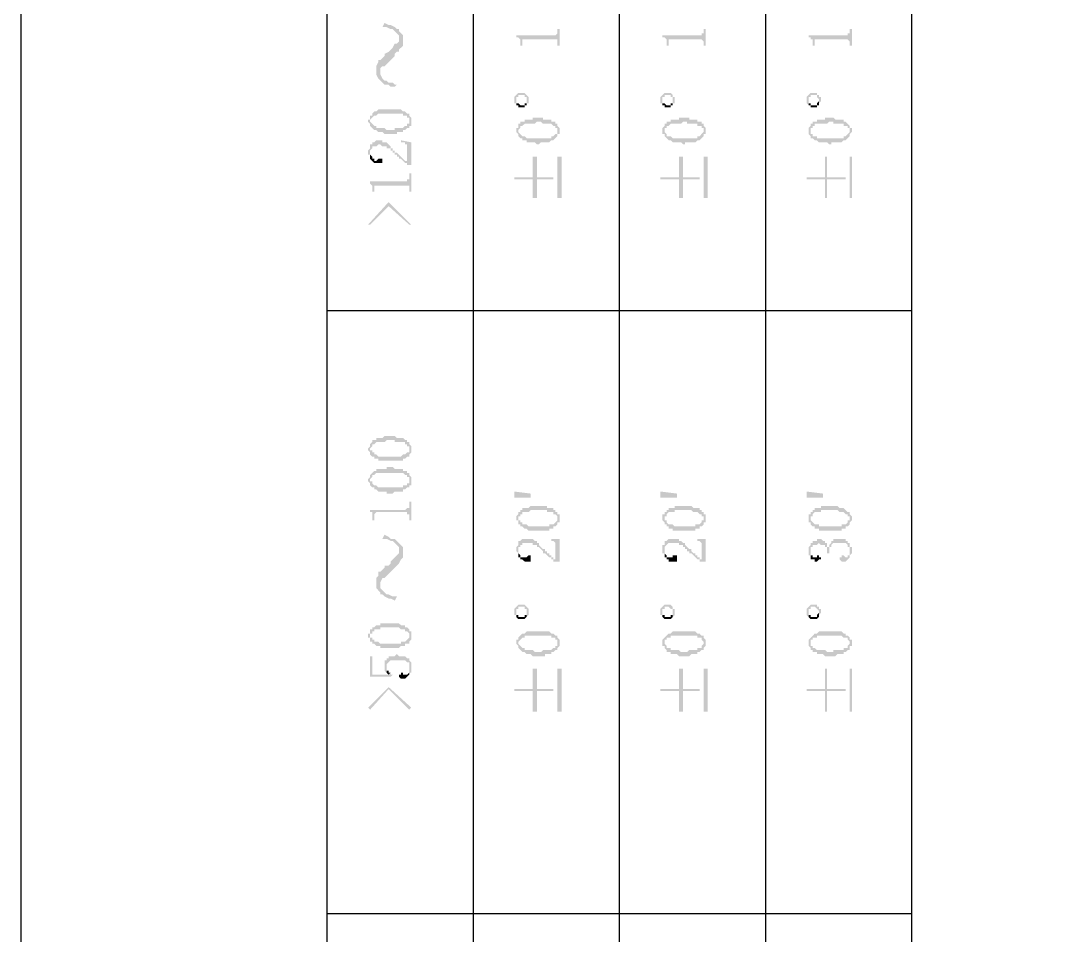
# Model space of a CAD drawing. Header units: inches. Extents: x 3613 to 8393, y -2205 to -794.
# Drawn here: x 7005.62 to 7028.56, y -928.6 to -908.55 of the extents above; entities that cross this region are included whole.
import ezdxf

# ---------------------------------------------------------------- set-up
doc = ezdxf.new("R2010")
doc.units = ezdxf.units.IN
doc.header["$MEASUREMENT"] = 0

msp = doc.modelspace()

# ---------------------------------------------------------------- hatches: boundary and pattern name
at = {"transparency": 33554559}
for points in [[(7013.548, -908.684), (7013.639, -908.684), (7013.729, -908.729), (7013.774, -908.729), (7013.819, -908.774), (7013.819, -908.774), (7013.864, -908.819), (7013.909, -908.864), (7013.909, -909.225), (7013.909, -909.18), (7013.955, -909.135), (7014, -909.09), (7014, -908.864), (7013.955, -908.819), (7013.909, -908.774), (7013.909, -908.729), (7013.864, -908.729), (7013.819, -908.684), (7013.729, -908.638), (7013.684, -908.638), (7013.594, -908.593)], [(7016.482, -908.864), (7016.482, -908.909), (7016.527, -908.909), (7016.572, -908.954), (7016.572, -908.999), (7016.572, -909.09), (7016.617, -909.09), (7016.617, -908.999), (7016.617, -908.954), (7017.385, -908.954), (7017.385, -908.999), (7017.385, -909.09), (7017.43, -909.09), (7017.43, -908.729), (7017.385, -908.729), (7017.385, -908.774), (7017.385, -908.819), (7017.385, -908.819), (7017.34, -908.864), (7017.294, -908.864)], [(7019.686, -908.864), (7019.686, -908.909), (7019.732, -908.909), (7019.777, -908.954), (7019.777, -908.999), (7019.777, -909.09), (7019.822, -909.09), (7019.822, -908.999), (7019.822, -908.954), (7020.544, -908.954), (7020.589, -908.999), (7020.589, -909.09), (7020.634, -909.09), (7020.634, -908.729), (7020.589, -908.729), (7020.589, -908.774), (7020.589, -908.819), (7020.544, -908.819), (7020.544, -908.864), (7020.499, -908.864)], [(7022.891, -908.864), (7022.891, -908.909), (7022.936, -908.909), (7022.936, -908.954), (7022.981, -908.954), (7022.981, -908.999), (7022.981, -909.09), (7023.026, -909.09), (7023.026, -908.999), (7023.026, -908.954), (7023.748, -908.954), (7023.793, -908.999), (7023.793, -909.09), (7023.839, -909.09), (7023.839, -908.729), (7023.793, -908.729), (7023.793, -908.774), (7023.793, -908.819), (7023.748, -908.819), (7023.748, -908.864), (7023.703, -908.864)], [(7013.413, -909.631), (7013.413, -909.722), (7013.458, -909.812), (7013.503, -909.857), (7013.503, -909.676), (7013.503, -909.586), (7013.548, -909.541), (7013.594, -909.541), (7013.639, -909.496), (7013.684, -909.451), (7013.729, -909.406), (7013.774, -909.361), (7013.819, -909.315), (7013.819, -909.27), (7013.864, -909.225), (7013.909, -909.225), (7013.909, -908.954), (7013.909, -908.999), (7013.864, -909.045), (7013.819, -909.045), (7013.774, -909.135), (7013.729, -909.18), (7013.729, -909.18), (7013.684, -909.225), (7013.594, -909.27), (7013.594, -909.315), (7013.548, -909.361), (7013.503, -909.406), (7013.458, -909.406), (7013.458, -909.451), (7013.413, -909.541), (7013.413, -909.586)], [(7013.503, -909.857), (7013.503, -909.857), (7013.548, -909.902), (7013.594, -909.947), (7013.684, -909.947), (7013.729, -909.992), (7013.819, -909.992), (7013.864, -909.947), (7013.819, -909.947), (7013.774, -909.902), (7013.684, -909.902), (7013.639, -909.857), (7013.594, -909.857), (7013.548, -909.812), (7013.503, -909.722), (7013.503, -909.676)], [(7016.437, -910.263), (7016.437, -910.308), (7016.437, -910.353), (7016.482, -910.353), (7016.482, -910.399), (7016.482, -910.263), (7016.482, -910.218), (7016.527, -910.218), (7016.527, -910.173), (7016.663, -910.173), (7016.663, -910.218), (7016.708, -910.218), (7016.708, -910.263), (7016.708, -910.399), (7016.708, -910.353), (7016.753, -910.353), (7016.753, -910.308), (7016.753, -910.263), (7016.753, -910.218), (7016.753, -910.218), (7016.708, -910.173), (7016.708, -910.173), (7016.663, -910.128), (7016.527, -910.128), (7016.482, -910.173), (7016.482, -910.173), (7016.437, -910.218)], [(7019.641, -910.263), (7019.641, -910.308), (7019.641, -910.353), (7019.686, -910.353), (7019.686, -910.399), (7019.686, -910.263), (7019.686, -910.218), (7019.732, -910.218), (7019.732, -910.173), (7019.867, -910.173), (7019.867, -910.218), (7019.912, -910.218), (7019.912, -910.263), (7019.912, -910.399), (7019.912, -910.353), (7019.957, -910.353), (7019.957, -910.308), (7019.957, -910.263), (7019.957, -910.218), (7019.912, -910.218), (7019.912, -910.173), (7019.912, -910.173), (7019.867, -910.128), (7019.732, -910.128), (7019.686, -910.173), (7019.686, -910.173), (7019.641, -910.218)], [(7022.846, -910.263), (7022.846, -910.308), (7022.846, -910.353), (7022.846, -910.353), (7022.891, -910.399), (7022.891, -910.263), (7022.891, -910.218), (7022.936, -910.218), (7022.936, -910.173), (7023.071, -910.173), (7023.071, -910.218), (7023.071, -910.218), (7023.116, -910.263), (7023.116, -910.399), (7023.116, -910.353), (7023.116, -910.353), (7023.162, -910.308), (7023.162, -910.263), (7023.162, -910.218), (7023.116, -910.218), (7023.116, -910.173), (7023.071, -910.173), (7023.071, -910.128), (7022.936, -910.128), (7022.891, -910.173), (7022.891, -910.173), (7022.846, -910.218)], [(7016.482, -910.399), (7016.527, -910.399), (7016.527, -910.444), (7016.663, -910.444), (7016.663, -910.399), (7016.708, -910.399), (7016.708, -910.263), (7016.708, -910.308), (7016.708, -910.353), (7016.663, -910.353), (7016.663, -910.399), (7016.572, -910.399), (7016.527, -910.353), (7016.482, -910.353), (7016.482, -910.263), (7016.482, -910.263)], [(7019.686, -910.399), (7019.732, -910.399), (7019.732, -910.444), (7019.867, -910.444), (7019.867, -910.399), (7019.912, -910.399), (7019.912, -910.263), (7019.912, -910.308), (7019.912, -910.353), (7019.867, -910.353), (7019.867, -910.399), (7019.777, -910.399), (7019.732, -910.353), (7019.686, -910.353), (7019.686, -910.263), (7019.686, -910.263)], [(7022.891, -910.399), (7022.936, -910.399), (7022.936, -910.444), (7023.071, -910.444), (7023.071, -910.399), (7023.116, -910.399), (7023.116, -910.263), (7023.116, -910.308), (7023.116, -910.308), (7023.071, -910.353), (7023.071, -910.399), (7022.936, -910.399), (7022.936, -910.353), (7022.891, -910.353), (7022.891, -910.263), (7022.891, -910.263)], [(7013.233, -910.76), (7013.233, -910.76), (7013.278, -910.805), (7013.278, -910.85), (7013.278, -910.715), (7013.278, -910.715), (7013.323, -910.669), (7013.323, -910.669), (7013.368, -910.624), (7013.413, -910.624), (7013.458, -910.579), (7014, -910.579), (7014, -910.624), (7014.09, -910.624), (7014.09, -910.669), (7014.135, -910.669), (7014.135, -910.715), (7014.135, -910.76), (7014.135, -910.579), (7014.09, -910.579), (7014.045, -910.534), (7014, -910.534), (7013.955, -910.489), (7013.458, -910.489), (7013.413, -910.534), (7013.368, -910.534), (7013.323, -910.579), (7013.323, -910.624), (7013.278, -910.624), (7013.278, -910.715), (7013.233, -910.715)], [(7013.278, -910.85), (7013.323, -910.895), (7013.323, -910.895), (7013.368, -910.94), (7013.413, -910.94), (7013.458, -910.985), (7013.548, -910.985), (7013.594, -911.03), (7013.864, -911.03), (7013.864, -910.985), (7014, -910.985), (7014, -910.94), (7014.045, -910.94), (7014.09, -910.895), (7014.135, -910.895), (7014.135, -910.85), (7014.18, -910.85), (7014.18, -910.805), (7014.18, -910.76), (7014.18, -910.715), (7014.18, -910.669), (7014.18, -910.669), (7014.135, -910.624), (7014.135, -910.76), (7014.135, -910.805), (7014.09, -910.805), (7014.09, -910.85), (7014.045, -910.85), (7014, -910.895), (7013.819, -910.895), (7013.819, -910.94), (7013.639, -910.94), (7013.594, -910.895), (7013.413, -910.895), (7013.413, -910.85), (7013.368, -910.85), (7013.323, -910.805), (7013.323, -910.805), (7013.278, -910.76), (7013.278, -910.76)], [(7016.482, -910.94), (7016.482, -910.985), (7016.482, -910.985), (7016.527, -911.03), (7016.527, -911.076), (7016.527, -910.94), (7016.527, -910.94), (7016.572, -910.895), (7016.572, -910.85), (7016.617, -910.85), (7016.663, -910.805), (7016.888, -910.805), (7016.933, -910.76), (7017.024, -910.76), (7017.069, -910.805), (7017.249, -910.805), (7017.294, -910.85), (7017.34, -910.85), (7017.34, -910.895), (7017.385, -910.895), (7017.385, -910.94), (7017.385, -910.805), (7017.34, -910.805), (7017.34, -910.76), (7017.249, -910.76), (7017.249, -910.715), (7017.069, -910.715), (7017.069, -910.669), (7016.843, -910.669), (7016.843, -910.715), (7016.663, -910.715), (7016.663, -910.76), (7016.572, -910.76), (7016.572, -910.805), (7016.527, -910.805), (7016.527, -910.85), (7016.527, -910.895), (7016.482, -910.895)], [(7016.527, -911.076), (7016.572, -911.121), (7016.617, -911.121), (7016.617, -911.166), (7016.708, -911.166), (7016.708, -911.211), (7016.888, -911.211), (7016.933, -911.256), (7016.978, -911.256), (7017.024, -911.211), (7017.204, -911.211), (7017.249, -911.166), (7017.294, -911.166), (7017.34, -911.121), (7017.34, -911.121), (7017.385, -911.076), (7017.385, -911.03), (7017.43, -911.03), (7017.43, -910.985), (7017.43, -910.94), (7017.43, -910.895), (7017.43, -910.895), (7017.385, -910.85), (7017.385, -910.985), (7017.385, -911.03), (7017.34, -911.03), (7017.294, -911.076), (7017.249, -911.076), (7017.249, -911.121), (7016.708, -911.121), (7016.663, -911.076), (7016.617, -911.076), (7016.572, -911.03), (7016.572, -911.03), (7016.527, -910.985), (7016.527, -910.94)], [(7019.686, -910.94), (7019.686, -910.985), (7019.686, -911.03), (7019.732, -911.03), (7019.732, -911.076), (7019.732, -910.94), (7019.732, -910.895), (7019.777, -910.895), (7019.777, -910.85), (7019.822, -910.85), (7019.867, -910.805), (7020.093, -910.805), (7020.138, -910.76), (7020.228, -910.76), (7020.228, -910.805), (7020.454, -910.805), (7020.454, -910.85), (7020.544, -910.85), (7020.544, -910.895), (7020.589, -910.895), (7020.589, -910.94), (7020.589, -910.805), (7020.544, -910.805), (7020.544, -910.76), (7020.454, -910.76), (7020.454, -910.715), (7020.273, -910.715), (7020.273, -910.669), (7020.047, -910.669), (7020.047, -910.715), (7019.867, -910.715), (7019.867, -910.76), (7019.777, -910.76), (7019.777, -910.805), (7019.732, -910.805), (7019.732, -910.85), (7019.732, -910.85), (7019.686, -910.895)], [(7019.732, -911.076), (7019.777, -911.121), (7019.777, -911.121), (7019.822, -911.166), (7019.867, -911.166), (7019.912, -911.211), (7020.093, -911.211), (7020.138, -911.256), (7020.183, -911.256), (7020.183, -911.211), (7020.409, -911.211), (7020.454, -911.166), (7020.499, -911.166), (7020.544, -911.121), (7020.544, -911.121), (7020.589, -911.076), (7020.589, -911.03), (7020.634, -911.03), (7020.634, -910.985), (7020.634, -910.94), (7020.634, -910.895), (7020.634, -910.895), (7020.589, -910.85), (7020.589, -910.985), (7020.589, -910.985), (7020.544, -911.03), (7020.544, -911.03), (7020.499, -911.076), (7020.454, -911.076), (7020.454, -911.121), (7019.912, -911.121), (7019.867, -911.076), (7019.777, -911.076), (7019.777, -911.03), (7019.777, -911.03), (7019.732, -910.985), (7019.732, -910.94)], [(7022.891, -910.94), (7022.891, -910.985), (7022.891, -911.03), (7022.891, -911.03), (7022.936, -911.076), (7022.936, -910.94), (7022.936, -910.895), (7022.981, -910.895), (7022.981, -910.85), (7023.026, -910.85), (7023.026, -910.805), (7023.297, -910.805), (7023.342, -910.76), (7023.432, -910.76), (7023.432, -910.805), (7023.658, -910.805), (7023.658, -910.85), (7023.748, -910.85), (7023.748, -910.895), (7023.793, -910.895), (7023.793, -910.94), (7023.793, -910.85), (7023.748, -910.805), (7023.748, -910.805), (7023.703, -910.76), (7023.658, -910.76), (7023.658, -910.715), (7023.478, -910.715), (7023.432, -910.669), (7023.252, -910.669), (7023.252, -910.715), (7023.071, -910.715), (7023.071, -910.76), (7022.981, -910.76), (7022.981, -910.805), (7022.936, -910.805), (7022.936, -910.85), (7022.936, -910.85), (7022.891, -910.895)], [(7022.936, -911.076), (7022.936, -911.121), (7022.981, -911.121), (7023.026, -911.166), (7023.071, -911.166), (7023.116, -911.211), (7023.297, -911.211), (7023.342, -911.256), (7023.387, -911.256), (7023.387, -911.211), (7023.613, -911.211), (7023.658, -911.166), (7023.703, -911.166), (7023.748, -911.121), (7023.748, -911.121), (7023.793, -911.076), (7023.793, -911.03), (7023.793, -911.03), (7023.839, -910.985), (7023.839, -910.94), (7023.839, -910.895), (7023.793, -910.895), (7023.793, -910.85), (7023.793, -910.985), (7023.793, -910.985), (7023.748, -911.03), (7023.748, -911.03), (7023.703, -911.076), (7023.658, -911.076), (7023.658, -911.121), (7023.071, -911.121), (7023.071, -911.076), (7022.981, -911.076), (7022.981, -911.03), (7022.936, -911.03), (7022.936, -910.985), (7022.936, -910.94)], [(7013.233, -911.437), (7013.233, -911.482), (7013.278, -911.482), (7013.278, -911.572), (7013.278, -911.437), (7013.278, -911.391), (7013.278, -911.391), (7013.323, -911.346), (7013.323, -911.301), (7013.413, -911.301), (7013.458, -911.256), (7013.503, -911.256), (7013.548, -911.301), (7013.639, -911.301), (7013.639, -911.346), (7013.729, -911.346), (7013.729, -911.391), (7013.774, -911.391), (7013.774, -911.437), (7013.819, -911.437), (7013.819, -911.482), (7013.864, -911.482), (7013.864, -911.527), (7013.909, -911.527), (7013.909, -911.572), (7013.955, -911.572), (7014, -911.617), (7014, -911.617), (7014.045, -911.662), (7014.09, -911.662), (7014.09, -911.707), (7014.09, -911.617), (7014.045, -911.617), (7014, -911.572), (7014, -911.572), (7013.955, -911.527), (7013.955, -911.527), (7013.909, -911.482), (7013.909, -911.482), (7013.864, -911.437), (7013.819, -911.437), (7013.819, -911.391), (7013.774, -911.391), (7013.774, -911.346), (7013.729, -911.346), (7013.729, -911.301), (7013.729, -911.301), (7013.684, -911.256), (7013.684, -911.256), (7013.639, -911.211), (7013.548, -911.211), (7013.548, -911.166), (7013.413, -911.166), (7013.368, -911.211), (7013.323, -911.211), (7013.323, -911.256), (7013.278, -911.256), (7013.278, -911.301), (7013.278, -911.346), (7013.278, -911.346), (7013.233, -911.391)], [(7013.955, -911.166), (7013.955, -911.211), (7014.045, -911.211), (7014.045, -911.256), (7014.09, -911.256), (7014.09, -911.301), (7014.09, -911.707), (7014.18, -911.707), (7014.18, -911.211)], [(7013.278, -911.572), (7013.278, -911.572), (7013.323, -911.617), (7013.323, -911.617), (7013.368, -911.662), (7013.548, -911.662), (7013.548, -911.572), (7013.458, -911.572), (7013.413, -911.617), (7013.368, -911.617), (7013.368, -911.572), (7013.323, -911.572), (7013.323, -911.527), (7013.323, -911.527), (7013.278, -911.482), (7013.278, -911.437)], [(7016.437, -911.978), (7016.437, -912.023), (7016.843, -912.023), (7016.843, -912.43), (7016.933, -912.43), (7016.933, -912.023), (7017.294, -912.023), (7017.294, -911.978), (7016.933, -911.978), (7016.933, -911.527), (7016.843, -911.527), (7016.843, -911.978)], [(7017.475, -912.43), (7017.475, -911.527), (7017.385, -911.527), (7017.385, -912.43)], [(7019.641, -911.978), (7019.641, -912.023), (7020.047, -912.023), (7020.047, -912.43), (7020.138, -912.43), (7020.138, -912.023), (7020.499, -912.023), (7020.499, -911.978), (7020.138, -911.978), (7020.138, -911.527), (7020.047, -911.527), (7020.047, -911.978)], [(7020.679, -912.43), (7020.679, -911.527), (7020.589, -911.527), (7020.589, -912.43)], [(7022.846, -911.978), (7022.846, -912.023), (7023.252, -912.023), (7023.252, -912.43), (7023.297, -912.43), (7023.297, -912.023), (7023.703, -912.023), (7023.703, -911.978), (7023.297, -911.978), (7023.297, -911.527), (7023.252, -911.527), (7023.252, -911.978)], [(7023.839, -912.43), (7023.839, -911.527), (7023.793, -911.527), (7023.793, -912.43)], [(7013.233, -912.068), (7013.278, -912.068), (7013.278, -912.114), (7013.278, -912.114), (7013.323, -912.159), (7013.323, -912.204), (7013.323, -912.294), (7013.368, -912.294), (7013.368, -912.159), (7014.135, -912.159), (7014.135, -912.204), (7014.135, -912.294), (7014.18, -912.294), (7014.18, -911.888), (7014.135, -911.888), (7014.135, -911.978), (7014.135, -912.023), (7014.09, -912.023), (7014.09, -912.068), (7014.045, -912.068)], [(7013.233, -913.016), (7013.278, -913.016), (7013.684, -912.61), (7014.135, -913.016), (7014.18, -913.016), (7013.684, -912.52)], [(7013.233, -917.921), (7013.233, -917.967), (7013.233, -917.967), (7013.278, -918.012), (7013.278, -918.057), (7013.278, -917.921), (7013.278, -917.921), (7013.323, -917.876), (7013.323, -917.831), (7013.368, -917.831), (7013.413, -917.786), (7013.594, -917.786), (7013.639, -917.741), (7013.819, -917.741), (7013.819, -917.786), (7014.045, -917.786), (7014.045, -917.831), (7014.09, -917.831), (7014.09, -917.876), (7014.135, -917.876), (7014.135, -917.921), (7014.135, -917.786), (7014.09, -917.786), (7014.09, -917.741), (7014.045, -917.741), (7014, -917.696), (7013.864, -917.696), (7013.819, -917.651), (7013.594, -917.651), (7013.548, -917.696), (7013.413, -917.696), (7013.413, -917.741), (7013.323, -917.741), (7013.323, -917.786), (7013.323, -917.786), (7013.278, -917.831), (7013.278, -917.876), (7013.278, -917.876)], [(7013.278, -918.057), (7013.323, -918.102), (7013.368, -918.102), (7013.368, -918.147), (7013.458, -918.147), (7013.458, -918.192), (7014, -918.192), (7014, -918.147), (7014.045, -918.147), (7014.09, -918.102), (7014.135, -918.102), (7014.135, -918.057), (7014.135, -918.057), (7014.18, -918.012), (7014.18, -917.967), (7014.18, -917.921), (7014.18, -917.876), (7014.18, -917.876), (7014.135, -917.831), (7014.135, -917.967), (7014.135, -918.012), (7014.09, -918.012), (7014.045, -918.057), (7014, -918.057), (7013.955, -918.102), (7013.458, -918.102), (7013.413, -918.057), (7013.368, -918.057), (7013.368, -918.012), (7013.323, -918.012), (7013.323, -917.967), (7013.278, -917.967), (7013.278, -917.921)], [(7013.233, -918.598), (7013.233, -918.644), (7013.233, -918.644), (7013.278, -918.689), (7013.278, -918.734), (7013.278, -918.598), (7013.278, -918.598), (7013.323, -918.553), (7013.323, -918.508), (7013.368, -918.508), (7013.413, -918.463), (7014, -918.463), (7014.045, -918.508), (7014.09, -918.508), (7014.09, -918.553), (7014.135, -918.553), (7014.135, -918.598), (7014.135, -918.463), (7014.09, -918.463), (7014.09, -918.418), (7014, -918.418), (7014, -918.373), (7013.819, -918.373), (7013.774, -918.328), (7013.639, -918.328), (7013.639, -918.373), (7013.413, -918.373), (7013.413, -918.418), (7013.368, -918.418), (7013.323, -918.463), (7013.323, -918.463), (7013.278, -918.508), (7013.278, -918.553), (7013.278, -918.553)], [(7013.278, -918.734), (7013.323, -918.779), (7013.368, -918.779), (7013.368, -918.824), (7013.413, -918.824), (7013.458, -918.869), (7013.639, -918.869), (7013.639, -918.914), (7013.774, -918.914), (7013.819, -918.869), (7014, -918.869), (7014, -918.824), (7014.045, -918.824), (7014.09, -918.779), (7014.135, -918.779), (7014.135, -918.734), (7014.18, -918.734), (7014.18, -918.689), (7014.18, -918.598), (7014.18, -918.553), (7014.18, -918.553), (7014.135, -918.508), (7014.135, -918.644), (7014.135, -918.689), (7014.09, -918.689), (7014.09, -918.734), (7014, -918.734), (7014, -918.779), (7013.458, -918.779), (7013.413, -918.734), (7013.368, -918.734), (7013.323, -918.689), (7013.323, -918.644), (7013.278, -918.644), (7013.278, -918.598)], [(7016.437, -918.869), (7016.798, -918.914), (7016.798, -919.005), (7016.437, -919.005)], [(7019.641, -918.869), (7020.002, -918.914), (7020.002, -919.005), (7019.641, -919.005)], [(7022.846, -918.869), (7023.207, -918.914), (7023.207, -919.005), (7022.846, -919.005)], [(7013.233, -919.275), (7013.278, -919.275), (7013.278, -919.321), (7013.323, -919.321), (7013.323, -919.366), (7013.323, -919.501), (7013.368, -919.501), (7013.368, -919.366), (7013.368, -919.366), (7013.413, -919.321), (7014.09, -919.321), (7014.09, -919.366), (7014.135, -919.366), (7014.135, -919.501), (7014.18, -919.501), (7014.18, -919.095), (7014.135, -919.095), (7014.135, -919.185), (7014.135, -919.23), (7014.09, -919.23), (7014.045, -919.275)], [(7016.482, -919.456), (7016.482, -919.501), (7016.527, -919.501), (7016.527, -919.546), (7016.527, -919.591), (7016.527, -919.456), (7016.527, -919.411), (7016.572, -919.411), (7016.572, -919.366), (7016.617, -919.366), (7016.617, -919.321), (7016.753, -919.321), (7016.798, -919.275), (7017.159, -919.275), (7017.159, -919.321), (7017.294, -919.321), (7017.294, -919.366), (7017.34, -919.366), (7017.385, -919.411), (7017.385, -919.456), (7017.385, -919.321), (7017.34, -919.321), (7017.34, -919.275), (7017.294, -919.275), (7017.294, -919.23), (7017.159, -919.23), (7017.159, -919.185), (7016.798, -919.185), (7016.753, -919.23), (7016.617, -919.23), (7016.617, -919.275), (7016.572, -919.275), (7016.572, -919.321), (7016.527, -919.321), (7016.527, -919.366), (7016.527, -919.366), (7016.482, -919.411)], [(7016.527, -919.591), (7016.572, -919.591), (7016.572, -919.636), (7016.617, -919.636), (7016.663, -919.682), (7016.708, -919.682), (7016.753, -919.727), (7017.204, -919.727), (7017.204, -919.682), (7017.294, -919.682), (7017.294, -919.636), (7017.34, -919.636), (7017.385, -919.591), (7017.385, -919.546), (7017.43, -919.546), (7017.43, -919.501), (7017.43, -919.456), (7017.43, -919.411), (7017.43, -919.366), (7017.385, -919.366), (7017.385, -919.321), (7017.385, -919.501), (7017.385, -919.501), (7017.34, -919.546), (7017.34, -919.546), (7017.294, -919.591), (7017.204, -919.591), (7017.204, -919.636), (7016.753, -919.636), (7016.708, -919.591), (7016.617, -919.591), (7016.617, -919.546), (7016.572, -919.546), (7016.572, -919.501), (7016.527, -919.501), (7016.527, -919.456)], [(7019.686, -919.456), (7019.686, -919.501), (7019.686, -919.501), (7019.732, -919.546), (7019.732, -919.591), (7019.732, -919.456), (7019.732, -919.411), (7019.777, -919.411), (7019.777, -919.366), (7019.777, -919.366), (7019.822, -919.321), (7019.957, -919.321), (7019.957, -919.275), (7020.318, -919.275), (7020.363, -919.321), (7020.454, -919.321), (7020.499, -919.366), (7020.544, -919.366), (7020.544, -919.411), (7020.589, -919.411), (7020.589, -919.456), (7020.589, -919.321), (7020.544, -919.321), (7020.544, -919.275), (7020.499, -919.275), (7020.499, -919.23), (7020.363, -919.23), (7020.318, -919.185), (7019.957, -919.185), (7019.957, -919.23), (7019.822, -919.23), (7019.822, -919.275), (7019.777, -919.275), (7019.777, -919.321), (7019.732, -919.321), (7019.732, -919.366), (7019.686, -919.366)], [(7019.732, -919.591), (7019.777, -919.591), (7019.777, -919.636), (7019.822, -919.636), (7019.822, -919.682), (7019.912, -919.682), (7019.912, -919.727), (7020.409, -919.727), (7020.409, -919.682), (7020.499, -919.682), (7020.499, -919.636), (7020.544, -919.636), (7020.589, -919.591), (7020.589, -919.546), (7020.634, -919.546), (7020.634, -919.501), (7020.634, -919.456), (7020.634, -919.411), (7020.634, -919.366), (7020.589, -919.366), (7020.589, -919.321), (7020.589, -919.501), (7020.544, -919.501), (7020.544, -919.546), (7020.544, -919.546), (7020.499, -919.591), (7020.409, -919.591), (7020.409, -919.636), (7019.957, -919.636), (7019.912, -919.591), (7019.822, -919.591), (7019.777, -919.546), (7019.777, -919.501), (7019.732, -919.501), (7019.732, -919.456)], [(7022.891, -919.456), (7022.891, -919.501), (7022.891, -919.546), (7022.936, -919.546), (7022.936, -919.591), (7022.936, -919.456), (7022.936, -919.411), (7022.981, -919.411), (7022.981, -919.366), (7022.981, -919.366), (7023.026, -919.321), (7023.162, -919.321), (7023.162, -919.275), (7023.523, -919.275), (7023.568, -919.321), (7023.658, -919.321), (7023.703, -919.366), (7023.748, -919.366), (7023.748, -919.411), (7023.793, -919.411), (7023.793, -919.456), (7023.793, -919.321), (7023.748, -919.321), (7023.703, -919.275), (7023.703, -919.275), (7023.658, -919.23), (7023.568, -919.23), (7023.523, -919.185), (7023.162, -919.185), (7023.162, -919.23), (7023.026, -919.23), (7023.026, -919.275), (7022.981, -919.275), (7022.981, -919.321), (7022.936, -919.321), (7022.936, -919.366), (7022.891, -919.366)], [(7022.936, -919.591), (7022.936, -919.591), (7022.981, -919.636), (7023.026, -919.636), (7023.026, -919.682), (7023.116, -919.682), (7023.116, -919.727), (7023.613, -919.727), (7023.613, -919.682), (7023.703, -919.682), (7023.703, -919.636), (7023.748, -919.636), (7023.793, -919.591), (7023.793, -919.546), (7023.793, -919.546), (7023.839, -919.501), (7023.839, -919.456), (7023.839, -919.411), (7023.839, -919.411), (7023.793, -919.366), (7023.793, -919.321), (7023.793, -919.501), (7023.748, -919.501), (7023.748, -919.546), (7023.748, -919.546), (7023.703, -919.591), (7023.613, -919.591), (7023.613, -919.636), (7023.116, -919.636), (7023.116, -919.591), (7023.026, -919.591), (7022.981, -919.546), (7022.981, -919.546), (7022.936, -919.501), (7022.936, -919.456)], [(7013.548, -919.907), (7013.639, -919.907), (7013.729, -919.952), (7013.774, -919.952), (7013.819, -919.998), (7013.819, -919.998), (7013.864, -920.043), (7013.909, -920.088), (7013.909, -920.449), (7013.909, -920.449), (7013.955, -920.359), (7014, -920.313), (7014, -920.088), (7013.955, -920.043), (7013.909, -919.998), (7013.909, -919.998), (7013.864, -919.952), (7013.819, -919.907), (7013.729, -919.907), (7013.684, -919.862), (7013.594, -919.817)], [(7016.482, -920.133), (7016.482, -920.178), (7016.482, -920.178), (7016.527, -920.223), (7016.527, -920.268), (7016.527, -920.133), (7016.527, -920.088), (7016.572, -920.088), (7016.572, -920.043), (7016.617, -920.043), (7016.617, -919.998), (7016.843, -919.998), (7016.843, -920.043), (7016.933, -920.043), (7016.933, -920.088), (7016.978, -920.088), (7017.024, -920.133), (7017.024, -920.133), (7017.069, -920.178), (7017.069, -920.223), (7017.114, -920.223), (7017.159, -920.268), (7017.159, -920.268), (7017.204, -920.313), (7017.249, -920.313), (7017.249, -920.359), (7017.294, -920.359), (7017.294, -920.404), (7017.34, -920.404), (7017.34, -920.359), (7017.294, -920.359), (7017.294, -920.313), (7017.249, -920.313), (7017.249, -920.268), (7017.204, -920.268), (7017.204, -920.223), (7017.159, -920.223), (7017.159, -920.178), (7017.114, -920.178), (7017.114, -920.133), (7017.069, -920.133), (7017.024, -920.088), (7017.024, -920.088), (7016.978, -920.043), (7016.978, -919.998), (7016.933, -919.998), (7016.933, -919.952), (7016.888, -919.952), (7016.843, -919.907), (7016.617, -919.907), (7016.572, -919.952), (7016.527, -919.952), (7016.527, -919.998), (7016.527, -920.043), (7016.527, -920.043), (7016.482, -920.088)], [(7017.204, -919.907), (7017.249, -919.907), (7017.249, -919.952), (7017.294, -919.952), (7017.34, -919.998), (7017.34, -920.404), (7017.43, -920.404), (7017.43, -919.907)], [(7019.686, -920.133), (7019.686, -920.178), (7019.686, -920.223), (7019.732, -920.223), (7019.732, -920.268), (7019.732, -920.133), (7019.732, -920.088), (7019.732, -920.088), (7019.777, -920.043), (7019.777, -920.043), (7019.822, -919.998), (7020.047, -919.998), (7020.047, -920.043), (7020.138, -920.043), (7020.138, -920.088), (7020.183, -920.088), (7020.183, -920.133), (7020.228, -920.133), (7020.228, -920.178), (7020.273, -920.178), (7020.273, -920.223), (7020.318, -920.223), (7020.363, -920.268), (7020.363, -920.268), (7020.409, -920.313), (7020.409, -920.313), (7020.454, -920.359), (7020.499, -920.359), (7020.499, -920.404), (7020.544, -920.404), (7020.544, -920.359), (7020.499, -920.359), (7020.499, -920.313), (7020.454, -920.313), (7020.454, -920.268), (7020.409, -920.268), (7020.409, -920.223), (7020.363, -920.223), (7020.318, -920.178), (7020.318, -920.133), (7020.273, -920.133), (7020.228, -920.088), (7020.228, -920.088), (7020.183, -920.043), (7020.183, -919.998), (7020.138, -919.998), (7020.093, -919.952), (7020.047, -919.952), (7020.047, -919.907), (7019.822, -919.907), (7019.777, -919.952), (7019.732, -919.952), (7019.732, -919.998), (7019.732, -920.043), (7019.686, -920.043)], [(7020.409, -919.907), (7020.454, -919.907), (7020.454, -919.952), (7020.499, -919.952), (7020.544, -919.998), (7020.544, -920.404), (7020.634, -920.404), (7020.634, -919.907)], [(7022.891, -920.178), (7022.891, -920.268), (7022.936, -920.268), (7022.936, -920.178), (7022.936, -920.133), (7022.936, -920.088), (7022.981, -920.088), (7022.981, -920.043), (7023.071, -920.043), (7023.116, -919.998), (7023.162, -920.043), (7023.252, -920.043), (7023.252, -920.088), (7023.297, -920.088), (7023.297, -920.133), (7023.297, -920.178), (7023.297, -920.223), (7023.342, -920.223), (7023.342, -920.178), (7023.342, -920.088), (7023.387, -920.088), (7023.387, -920.043), (7023.387, -920.043), (7023.432, -919.998), (7023.703, -919.998), (7023.748, -920.043), (7023.748, -920.088), (7023.793, -920.088), (7023.793, -920.133), (7023.793, -920.178), (7023.793, -919.998), (7023.748, -919.998), (7023.748, -919.952), (7023.703, -919.952), (7023.703, -919.907), (7023.432, -919.907), (7023.432, -919.952), (7023.387, -919.952), (7023.387, -919.998), (7023.387, -919.998), (7023.342, -920.043), (7023.342, -920.088), (7023.297, -920.088), (7023.297, -919.998), (7023.252, -919.998), (7023.252, -919.952), (7023.207, -919.952), (7023.162, -919.907), (7023.071, -919.907), (7023.071, -919.952), (7022.981, -919.952), (7022.981, -919.998), (7022.936, -919.998), (7022.936, -920.043), (7022.936, -920.043), (7022.891, -920.088), (7022.891, -920.133)], [(7023.568, -920.359), (7023.568, -920.359), (7023.613, -920.404), (7023.703, -920.404), (7023.748, -920.359), (7023.748, -920.359), (7023.793, -920.313), (7023.793, -920.268), (7023.793, -920.268), (7023.839, -920.223), (7023.839, -920.178), (7023.839, -920.133), (7023.839, -920.088), (7023.793, -920.088), (7023.793, -920.043), (7023.793, -920.178), (7023.793, -920.223), (7023.793, -920.268), (7023.748, -920.268), (7023.748, -920.313), (7023.703, -920.313), (7023.658, -920.268), (7023.613, -920.268), (7023.613, -920.313), (7023.568, -920.313)], [(7013.413, -920.855), (7013.413, -920.99), (7013.458, -921.036), (7013.503, -921.081), (7013.503, -920.9), (7013.503, -920.855), (7013.548, -920.765), (7013.594, -920.765), (7013.639, -920.72), (7013.684, -920.675), (7013.729, -920.629), (7013.774, -920.584), (7013.819, -920.539), (7013.819, -920.539), (7013.864, -920.494), (7013.909, -920.449), (7013.909, -920.178), (7013.909, -920.223), (7013.864, -920.268), (7013.819, -920.313), (7013.774, -920.359), (7013.729, -920.404), (7013.729, -920.449), (7013.684, -920.494), (7013.594, -920.494), (7013.594, -920.539), (7013.548, -920.584), (7013.503, -920.629), (7013.458, -920.629), (7013.458, -920.72), (7013.413, -920.765), (7013.413, -920.81)], [(7016.527, -920.268), (7016.527, -920.313), (7016.572, -920.313), (7016.572, -920.359), (7016.617, -920.359), (7016.663, -920.404), (7016.798, -920.404), (7016.798, -920.313), (7016.798, -920.268), (7016.753, -920.268), (7016.708, -920.313), (7016.572, -920.313), (7016.572, -920.268), (7016.572, -920.268), (7016.527, -920.223), (7016.527, -920.178), (7016.527, -920.178)], [(7019.732, -920.268), (7019.732, -920.313), (7019.777, -920.313), (7019.777, -920.359), (7019.822, -920.359), (7019.822, -920.404), (7020.002, -920.404), (7020.002, -920.313), (7020.002, -920.268), (7019.912, -920.268), (7019.912, -920.313), (7019.777, -920.313), (7019.777, -920.268), (7019.777, -920.268), (7019.732, -920.223), (7019.732, -920.178), (7019.732, -920.178)], [(7022.936, -920.268), (7022.936, -920.313), (7022.936, -920.359), (7023.026, -920.359), (7023.026, -920.404), (7023.071, -920.404), (7023.116, -920.359), (7023.162, -920.359), (7023.162, -920.313), (7023.116, -920.313), (7023.116, -920.268), (7023.071, -920.268), (7023.071, -920.313), (7022.981, -920.313), (7022.981, -920.268), (7022.936, -920.268), (7022.936, -920.223), (7022.936, -920.178)], [(7013.503, -921.081), (7013.503, -921.126), (7013.548, -921.126), (7013.594, -921.171), (7013.684, -921.216), (7013.729, -921.216), (7013.819, -921.261), (7013.864, -921.171), (7013.774, -921.171), (7013.684, -921.126), (7013.639, -921.126), (7013.594, -921.081), (7013.594, -921.081), (7013.548, -921.036), (7013.503, -920.99), (7013.503, -920.9)], [(7016.437, -921.487), (7016.437, -921.577), (7016.482, -921.577), (7016.482, -921.622), (7016.482, -921.442), (7016.527, -921.442), (7016.527, -921.397), (7016.663, -921.397), (7016.663, -921.442), (7016.708, -921.442), (7016.708, -921.487), (7016.708, -921.622), (7016.708, -921.622), (7016.753, -921.577), (7016.753, -921.532), (7016.753, -921.442), (7016.753, -921.442), (7016.708, -921.397), (7016.708, -921.397), (7016.663, -921.352), (7016.527, -921.352), (7016.482, -921.397), (7016.482, -921.397), (7016.437, -921.442)], [(7019.641, -921.487), (7019.641, -921.577), (7019.686, -921.577), (7019.686, -921.622), (7019.686, -921.442), (7019.732, -921.442), (7019.732, -921.397), (7019.822, -921.397), (7019.867, -921.442), (7019.912, -921.442), (7019.912, -921.487), (7019.912, -921.622), (7019.912, -921.622), (7019.957, -921.577), (7019.957, -921.532), (7019.957, -921.442), (7019.912, -921.442), (7019.912, -921.397), (7019.912, -921.397), (7019.867, -921.352), (7019.732, -921.352), (7019.686, -921.397), (7019.686, -921.397), (7019.641, -921.442)], [(7022.846, -921.487), (7022.846, -921.577), (7022.846, -921.577), (7022.891, -921.622), (7022.891, -921.442), (7022.936, -921.442), (7022.936, -921.397), (7023.026, -921.397), (7023.071, -921.442), (7023.071, -921.442), (7023.116, -921.487), (7023.116, -921.622), (7023.116, -921.577), (7023.162, -921.532), (7023.162, -921.442), (7023.116, -921.442), (7023.116, -921.397), (7023.071, -921.397), (7023.071, -921.352), (7022.936, -921.352), (7022.891, -921.397), (7022.891, -921.397), (7022.846, -921.442)], [(7016.482, -921.622), (7016.482, -921.622), (7016.527, -921.667), (7016.663, -921.667), (7016.708, -921.622), (7016.708, -921.487), (7016.708, -921.532), (7016.708, -921.577), (7016.663, -921.577), (7016.663, -921.622), (7016.527, -921.622), (7016.527, -921.577), (7016.482, -921.577), (7016.482, -921.532), (7016.482, -921.532)], [(7019.686, -921.622), (7019.686, -921.622), (7019.732, -921.667), (7019.867, -921.667), (7019.912, -921.622), (7019.912, -921.487), (7019.912, -921.532), (7019.912, -921.577), (7019.867, -921.577), (7019.867, -921.622), (7019.732, -921.622), (7019.732, -921.577), (7019.686, -921.577), (7019.686, -921.532), (7019.686, -921.532)], [(7022.891, -921.622), (7022.891, -921.622), (7022.936, -921.667), (7023.071, -921.667), (7023.116, -921.622), (7023.116, -921.487), (7023.116, -921.532), (7023.116, -921.532), (7023.071, -921.577), (7023.071, -921.622), (7022.936, -921.622), (7022.936, -921.577), (7022.891, -921.577), (7022.891, -921.532), (7022.891, -921.532)], [(7013.233, -922.029), (7013.233, -922.074), (7013.278, -922.074), (7013.278, -922.119), (7013.278, -922.164), (7013.278, -922.029), (7013.278, -921.983), (7013.323, -921.983), (7013.323, -921.938), (7013.368, -921.938), (7013.368, -921.893), (7013.503, -921.893), (7013.503, -921.848), (7013.909, -921.848), (7013.955, -921.893), (7014.045, -921.893), (7014.045, -921.938), (7014.09, -921.938), (7014.135, -921.983), (7014.135, -922.029), (7014.135, -921.893), (7014.135, -921.893), (7014.09, -921.848), (7014.045, -921.848), (7014.045, -921.803), (7013.955, -921.803), (7013.909, -921.758), (7013.503, -921.758), (7013.503, -921.803), (7013.413, -921.803), (7013.368, -921.848), (7013.323, -921.848), (7013.323, -921.893), (7013.278, -921.893), (7013.278, -921.938), (7013.278, -921.983), (7013.233, -921.983)], [(7013.278, -922.164), (7013.323, -922.164), (7013.323, -922.209), (7013.368, -922.209), (7013.413, -922.254), (7013.503, -922.254), (7013.503, -922.299), (7013.909, -922.299), (7013.955, -922.254), (7014.045, -922.254), (7014.045, -922.209), (7014.135, -922.209), (7014.135, -922.164), (7014.135, -922.164), (7014.18, -922.119), (7014.18, -922.074), (7014.18, -922.029), (7014.18, -921.983), (7014.18, -921.938), (7014.135, -921.938), (7014.135, -921.893), (7014.135, -922.029), (7014.135, -922.074), (7014.135, -922.074), (7014.09, -922.119), (7014.09, -922.119), (7014.045, -922.164), (7013.955, -922.164), (7013.955, -922.209), (7013.503, -922.209), (7013.458, -922.164), (7013.368, -922.164), (7013.368, -922.119), (7013.323, -922.119), (7013.323, -922.074), (7013.278, -922.074), (7013.278, -922.029)], [(7016.482, -922.209), (7016.482, -922.209), (7016.527, -922.254), (7016.527, -922.299), (7016.527, -922.164), (7016.527, -922.164), (7016.572, -922.119), (7016.572, -922.119), (7016.617, -922.074), (7016.663, -922.074), (7016.663, -922.029), (7017.249, -922.029), (7017.249, -922.074), (7017.34, -922.074), (7017.34, -922.119), (7017.385, -922.119), (7017.385, -922.164), (7017.385, -922.209), (7017.385, -922.029), (7017.34, -922.029), (7017.294, -921.983), (7017.249, -921.983), (7017.204, -921.938), (7016.708, -921.938), (7016.663, -921.983), (7016.617, -921.983), (7016.572, -922.029), (7016.572, -922.029), (7016.527, -922.074), (7016.527, -922.119), (7016.482, -922.119), (7016.482, -922.164)], [(7016.527, -922.299), (7016.572, -922.344), (7016.572, -922.344), (7016.617, -922.39), (7016.663, -922.39), (7016.708, -922.435), (7016.798, -922.435), (7016.843, -922.48), (7017.114, -922.48), (7017.114, -922.435), (7017.249, -922.435), (7017.249, -922.39), (7017.294, -922.39), (7017.34, -922.344), (7017.385, -922.344), (7017.385, -922.299), (7017.385, -922.299), (7017.43, -922.254), (7017.43, -922.209), (7017.43, -922.164), (7017.43, -922.119), (7017.43, -922.119), (7017.385, -922.074), (7017.385, -922.209), (7017.385, -922.254), (7017.34, -922.254), (7017.34, -922.299), (7017.294, -922.299), (7017.249, -922.344), (7017.069, -922.344), (7017.024, -922.39), (7016.888, -922.39), (7016.843, -922.344), (7016.663, -922.344), (7016.663, -922.299), (7016.617, -922.299), (7016.572, -922.254), (7016.572, -922.254), (7016.527, -922.209), (7016.527, -922.209)], [(7019.686, -922.209), (7019.686, -922.254), (7019.732, -922.254), (7019.732, -922.299), (7019.732, -922.164), (7019.732, -922.119), (7019.777, -922.119), (7019.777, -922.074), (7019.867, -922.074), (7019.867, -922.029), (7020.454, -922.029), (7020.454, -922.074), (7020.544, -922.074), (7020.544, -922.119), (7020.544, -922.119), (7020.589, -922.164), (7020.589, -922.209), (7020.589, -922.029), (7020.544, -922.029), (7020.499, -921.983), (7020.454, -921.983), (7020.409, -921.938), (7019.912, -921.938), (7019.867, -921.983), (7019.822, -921.983), (7019.777, -922.029), (7019.777, -922.029), (7019.732, -922.074), (7019.732, -922.074), (7019.686, -922.119), (7019.686, -922.164)], [(7019.732, -922.299), (7019.777, -922.344), (7019.777, -922.39), (7019.867, -922.39), (7019.867, -922.435), (7020.002, -922.435), (7020.047, -922.48), (7020.273, -922.48), (7020.318, -922.435), (7020.454, -922.435), (7020.454, -922.39), (7020.499, -922.39), (7020.544, -922.344), (7020.589, -922.344), (7020.589, -922.299), (7020.589, -922.299), (7020.634, -922.254), (7020.634, -922.209), (7020.634, -922.164), (7020.634, -922.119), (7020.634, -922.119), (7020.589, -922.074), (7020.589, -922.209), (7020.589, -922.209), (7020.544, -922.254), (7020.544, -922.299), (7020.454, -922.299), (7020.454, -922.344), (7020.273, -922.344), (7020.228, -922.39), (7020.093, -922.39), (7020.047, -922.344), (7019.867, -922.344), (7019.867, -922.299), (7019.777, -922.299), (7019.777, -922.254), (7019.777, -922.254), (7019.732, -922.209), (7019.732, -922.209)], [(7022.891, -922.209), (7022.891, -922.254), (7022.891, -922.254), (7022.936, -922.299), (7022.936, -922.164), (7022.936, -922.119), (7022.981, -922.119), (7022.981, -922.074), (7023.071, -922.074), (7023.071, -922.029), (7023.613, -922.029), (7023.658, -922.074), (7023.748, -922.074), (7023.748, -922.119), (7023.748, -922.119), (7023.793, -922.164), (7023.793, -922.209), (7023.793, -922.074), (7023.748, -922.029), (7023.703, -922.029), (7023.703, -921.983), (7023.658, -921.983), (7023.613, -921.938), (7023.116, -921.938), (7023.071, -921.983), (7023.026, -921.983), (7022.981, -922.029), (7022.981, -922.029), (7022.936, -922.074), (7022.936, -922.074), (7022.891, -922.119), (7022.891, -922.164)], [(7022.936, -922.299), (7022.936, -922.344), (7022.981, -922.344), (7022.981, -922.39), (7023.071, -922.39), (7023.071, -922.435), (7023.207, -922.435), (7023.252, -922.48), (7023.478, -922.48), (7023.523, -922.435), (7023.658, -922.435), (7023.658, -922.39), (7023.703, -922.39), (7023.748, -922.344), (7023.793, -922.344), (7023.793, -922.299), (7023.793, -922.254), (7023.839, -922.254), (7023.839, -922.209), (7023.839, -922.164), (7023.839, -922.119), (7023.793, -922.119), (7023.793, -922.074), (7023.793, -922.209), (7023.793, -922.209), (7023.748, -922.254), (7023.748, -922.299), (7023.658, -922.299), (7023.658, -922.344), (7023.432, -922.344), (7023.432, -922.39), (7023.297, -922.39), (7023.252, -922.344), (7023.071, -922.344), (7023.026, -922.299), (7022.981, -922.299), (7022.981, -922.254), (7022.936, -922.254), (7022.936, -922.209), (7022.936, -922.209)], [(7013.278, -922.48), (7013.278, -922.931), (7013.729, -922.931), (7013.774, -922.886), (7013.729, -922.886), (7013.729, -922.841), (7013.684, -922.886), (7013.323, -922.886), (7013.323, -922.48)], [(7013.594, -922.705), (7013.594, -922.751), (7013.594, -922.796), (7013.594, -922.796), (7013.639, -922.841), (7013.639, -922.705), (7013.639, -922.66), (7013.639, -922.66), (7013.684, -922.615), (7013.684, -922.615), (7013.729, -922.57), (7014.045, -922.57), (7014.09, -922.615), (7014.135, -922.615), (7014.135, -922.66), (7014.135, -922.841), (7014.18, -922.841), (7014.18, -922.796), (7014.18, -922.751), (7014.18, -922.66), (7014.18, -922.615), (7014.18, -922.615), (7014.135, -922.57), (7014.135, -922.525), (7014.09, -922.525), (7014.045, -922.48), (7013.909, -922.48), (7013.864, -922.435), (7013.864, -922.435), (7013.819, -922.48), (7013.684, -922.48), (7013.684, -922.525), (7013.639, -922.525), (7013.639, -922.57), (7013.594, -922.57), (7013.594, -922.615), (7013.594, -922.66)], [(7013.639, -922.841), (7013.639, -922.841), (7013.684, -922.886), (7013.684, -922.886), (7013.729, -922.841), (7013.684, -922.841), (7013.684, -922.796), (7013.639, -922.796), (7013.639, -922.751), (7013.639, -922.705)], [(7013.909, -922.931), (7013.909, -922.931), (7013.955, -922.976), (7014.045, -922.976), (7014.09, -922.931), (7014.09, -922.931), (7014.135, -922.886), (7014.135, -922.751), (7014.135, -922.796), (7014.135, -922.841), (7014.135, -922.841), (7014.09, -922.886), (7014, -922.886), (7014, -922.841), (7013.955, -922.841), (7013.955, -922.886), (7013.909, -922.886)], [(7016.437, -923.202), (7016.437, -923.247), (7016.843, -923.247), (7016.843, -923.698), (7016.933, -923.698), (7016.933, -923.247), (7017.294, -923.247), (7017.294, -923.202), (7016.933, -923.202), (7016.933, -922.751), (7016.843, -922.751), (7016.843, -923.202)], [(7017.475, -923.698), (7017.475, -922.751), (7017.385, -922.751), (7017.385, -923.698)], [(7019.641, -923.202), (7019.641, -923.247), (7020.047, -923.247), (7020.047, -923.698), (7020.138, -923.698), (7020.138, -923.247), (7020.499, -923.247), (7020.499, -923.202), (7020.138, -923.202), (7020.138, -922.751), (7020.047, -922.751), (7020.047, -923.202)], [(7020.679, -923.698), (7020.679, -922.751), (7020.589, -922.751), (7020.589, -923.698)], [(7022.846, -923.202), (7022.846, -923.247), (7023.252, -923.247), (7023.252, -923.698), (7023.297, -923.698), (7023.297, -923.247), (7023.703, -923.247), (7023.703, -923.202), (7023.297, -923.202), (7023.297, -922.751), (7023.252, -922.751), (7023.252, -923.202)], [(7023.839, -923.698), (7023.839, -922.751), (7023.793, -922.751), (7023.793, -923.698)], [(7013.233, -923.608), (7013.278, -923.653), (7013.684, -923.202), (7014.135, -923.653), (7014.18, -923.608), (7013.684, -923.157)]]:
    msp.add_hatch(color=256, dxfattribs=at).paths.add_polyline_path(points)

# ---------------------------------------------------------------- linework, layer by layer
msp.add_line((7012.33, -894.646), (7012.33, -1181.386))
msp.add_lwpolyline([(7425.623, -1185.646), (7425.623, -888.646), (7005.623, -888.646), (7005.623, -1185.646)], close=True)
for points in [[(7015.534, -894.646), (7015.534, -968.56)], [(7018.739, -894.646), (7018.739, -968.56)], [(7021.943, -894.646), (7021.943, -968.56)], [(7025.147, -894.646), (7025.147, -1181.386)], [(7012.33, -914.898), (7025.147, -914.898)], [(7012.33, -928.121), (7025.147, -928.121)]]:
    msp.add_lwpolyline(points)

doc.saveas('drawing.dxf')
